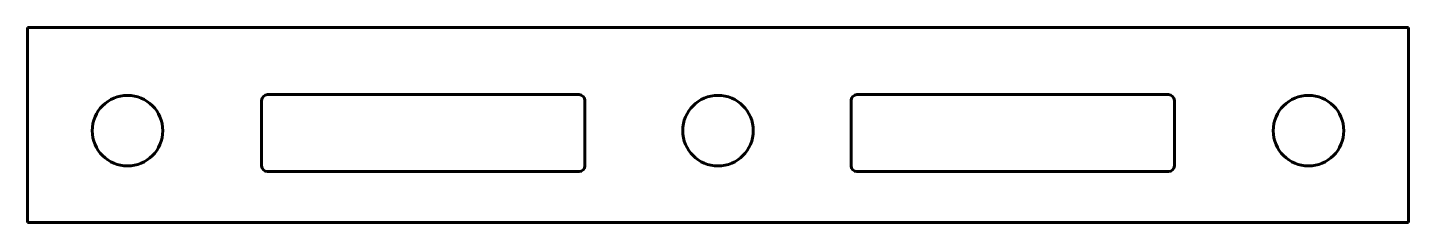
# Model space of a CAD drawing. Header units: millimetres. Extents: x -17 to 218, y -16 to 18.
import ezdxf

# ---------------------------------------------------------------- set-up
doc = ezdxf.new("R2010")
doc.units = ezdxf.units.MM
doc.linetypes.add('K5LT_BASIC', pattern=[0])

msp = doc.modelspace()

# ---------------------------------------------------------------- linework, layer by layer
at = {"color": 150, "linetype": 'K5LT_BASIC', "lineweight": 60, "true_color": 0x0080ff}
for p, q in [((218, 17.53), (-17, 17.53)), ((-17, -15.6), (-17, 17.53)), ((218, -15.6), (218, 17.53)), ((22.83, -5.97), (22.83, 5.13)), ((23.83, 6.13), (76.85, 6.13)), ((77.85, 5.13), (77.85, -5.97)), ((123.15, -5.97), (123.15, 5.13)), ((124.15, 6.13), (177.17, 6.13)), ((178.17, 5.13), (178.17, -5.97)), ((76.85, -6.97), (23.83, -6.97)), ((177.17, -6.97), (124.15, -6.97)), ((218, -15.6), (-17, -15.6))]:
    msp.add_line(p, q, dxfattribs=at)
for centre in [(0, 0), (100.5, 0), (201, 0)]:
    msp.add_circle(centre, 6, dxfattribs=at)
for centre, start, end in [((23.83, 5.13), 90, 180), ((76.85, 5.13), 0, 90), ((124.15, 5.13), 90, 180), ((177.17, 5.13), 0, 90), ((23.83, -5.97), 180, 270), ((76.85, -5.97), 270, 0), ((124.15, -5.97), 180, 270), ((177.17, -5.97), 270, 0)]:
    msp.add_arc(centre, 1, start, end, dxfattribs=at)

doc.saveas('drawing.dxf')
